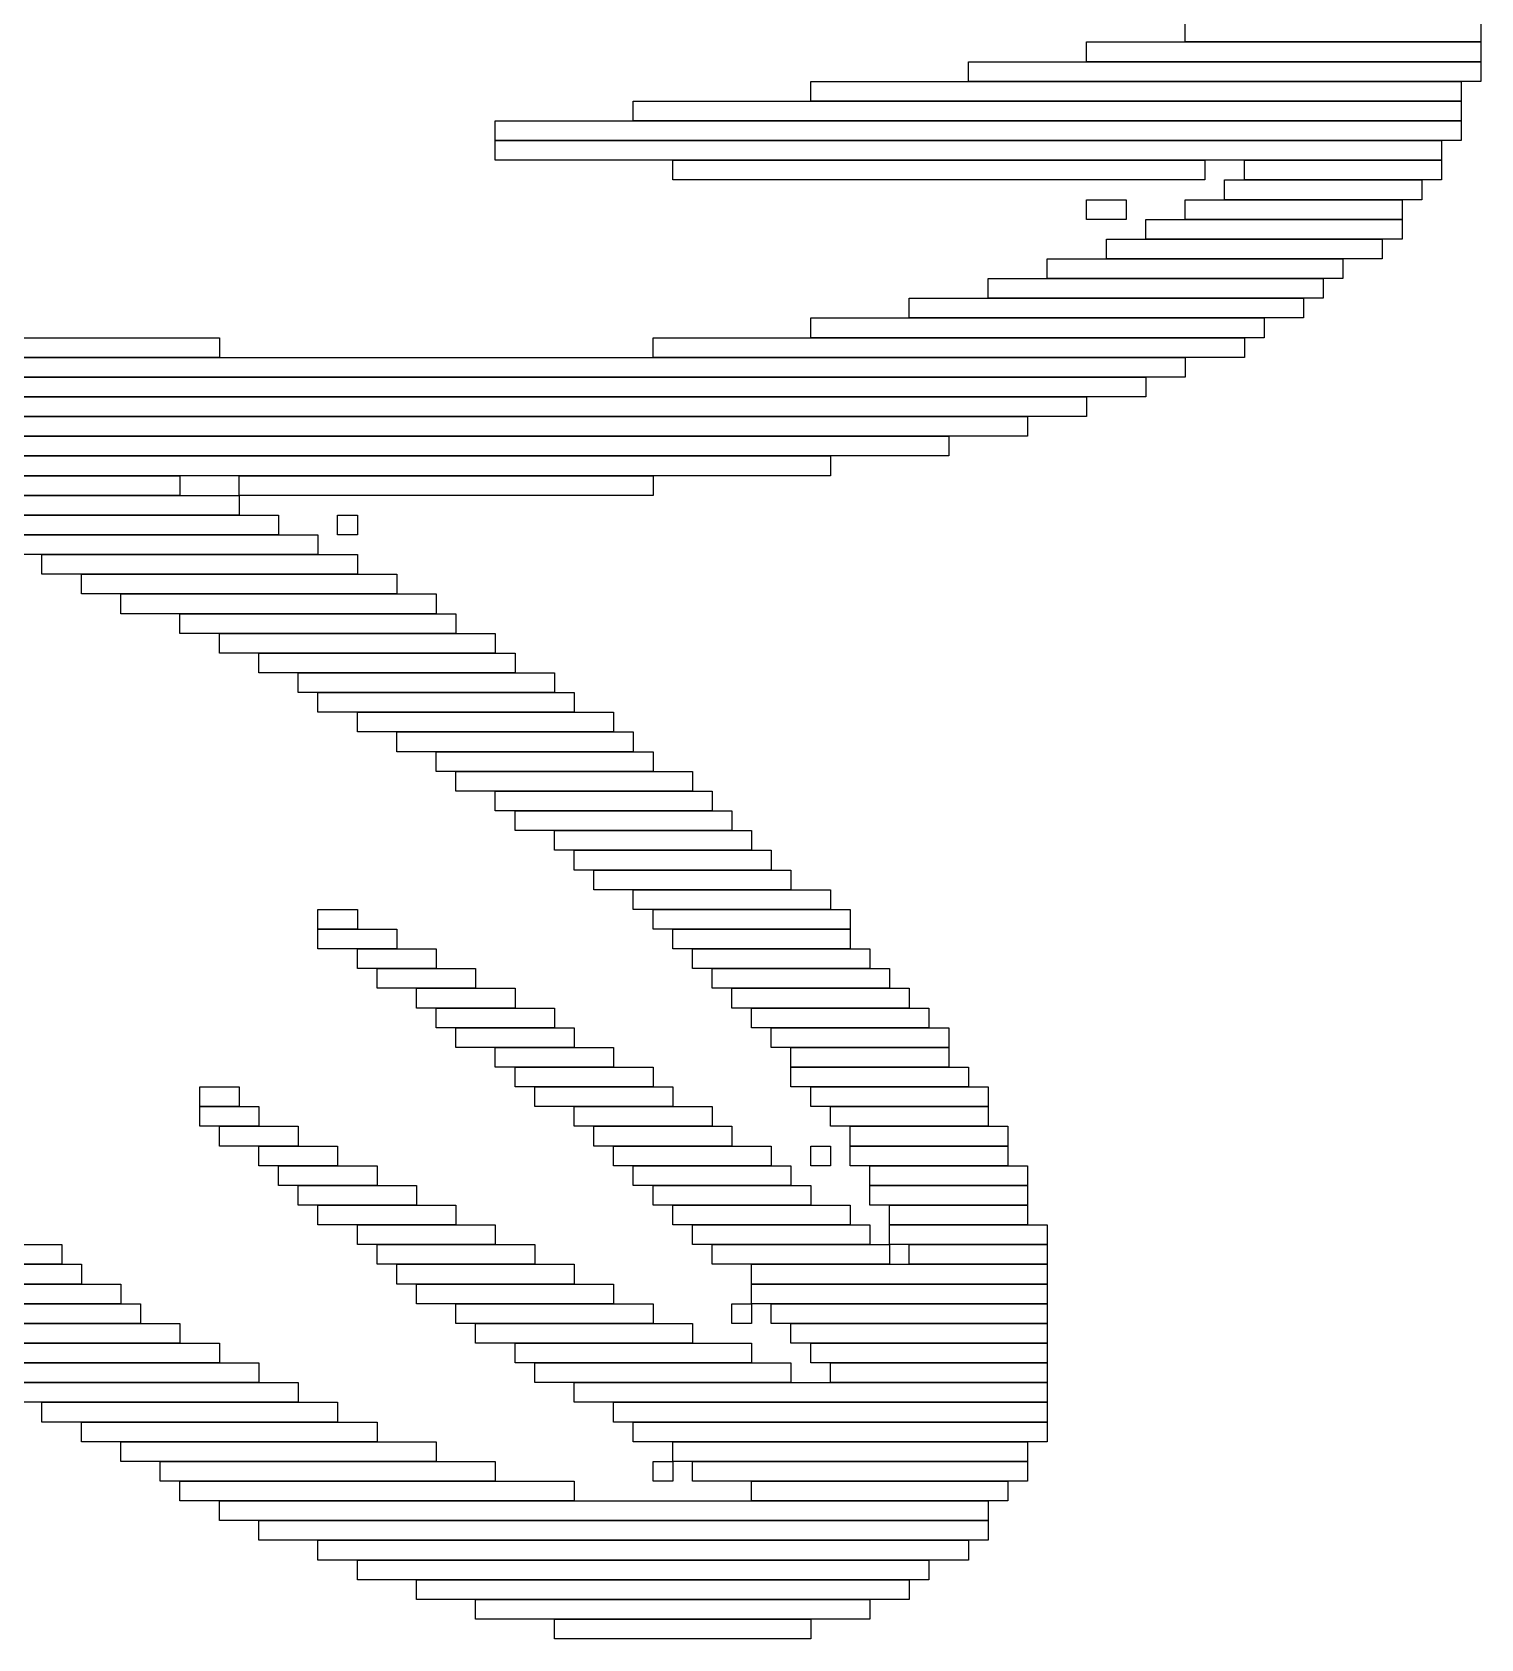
# Model space of a CAD drawing. Extents: x 374 to 650, y 311 to 714.
# Drawn here: x 576.5 to 650, y 508 to 589.5 of the extents above; entities that cross this region are included whole.
import ezdxf

# ---------------------------------------------------------------- set-up
doc = ezdxf.new("R2010")
doc.units = 0

msp = doc.modelspace()

# ---------------------------------------------------------------- linework, layer by layer
for p, q in [((635, 589), (635, 590)), ((650, 590), (650, 589)), ((630, 589), (650, 589)), ((630, 588), (630, 589)), ((650, 589), (635, 589)), ((650, 589), (650, 588)), ((624, 588), (650, 588)), ((624, 587), (624, 588)), ((650, 588), (630, 588)), ((650, 588), (650, 587)), ((616, 587), (649, 587)), ((616, 586), (616, 587)), ((650, 587), (624, 587)), ((649, 587), (649, 586)), ((607, 586), (649, 586)), ((607, 585), (607, 586)), ((649, 586), (616, 586)), ((649, 586), (649, 585)), ((600, 585), (649, 585)), ((600, 584), (600, 585)), ((649, 585), (607, 585)), ((649, 585), (649, 584)), ((649, 584), (600, 584)), ((600, 584), (648, 584)), ((600, 583), (600, 584)), ((648, 584), (648, 583)), ((648, 583), (600, 583)), ((609, 583), (636, 583)), ((609, 582), (609, 583)), ((636, 583), (636, 582)), ((638, 583), (648, 583)), ((638, 582), (638, 583)), ((648, 583), (648, 582)), ((636, 582), (609, 582)), ((637, 582), (647, 582)), ((637, 581), (637, 582)), ((648, 582), (638, 582)), ((647, 582), (647, 581)), ((630, 581), (632, 581)), ((630, 580), (630, 581)), ((632, 581), (632, 580)), ((635, 581), (646, 581)), ((635, 580), (635, 581)), ((647, 581), (637, 581)), ((646, 581), (646, 580)), ((632, 580), (630, 580)), ((633, 580), (646, 580)), ((633, 579), (633, 580)), ((646, 580), (635, 580)), ((646, 580), (646, 579)), ((631, 579), (645, 579)), ((631, 578), (631, 579)), ((646, 579), (633, 579)), ((645, 579), (645, 578)), ((628, 578), (643, 578)), ((628, 577), (628, 578)), ((645, 578), (631, 578)), ((643, 578), (643, 577)), ((625, 577), (642, 577)), ((625, 576), (625, 577)), ((643, 577), (628, 577)), ((642, 577), (642, 576)), ((621, 576), (641, 576)), ((621, 575), (621, 576)), ((642, 576), (625, 576)), ((641, 576), (641, 575)), ((616, 575), (639, 575)), ((616, 574), (616, 575)), ((641, 575), (621, 575)), ((639, 575), (639, 574)), ((542, 574), (586, 574)), ((586, 574), (586, 573)), ((608, 574), (638, 574)), ((608, 573), (608, 574)), ((639, 574), (616, 574)), ((638, 574), (638, 573)), ((586, 573), (542, 573)), ((546, 573), (635, 573)), ((638, 573), (608, 573)), ((635, 573), (635, 572)), ((635, 572), (546, 572)), ((549, 572), (633, 572)), ((633, 572), (633, 571)), ((633, 571), (549, 571)), ((553, 571), (630, 571)), ((630, 571), (630, 570)), ((630, 570), (553, 570)), ((557, 570), (627, 570)), ((627, 570), (627, 569)), ((627, 569), (557, 569)), ((560, 569), (623, 569)), ((623, 569), (623, 568)), ((623, 568), (560, 568)), ((563, 568), (617, 568)), ((617, 568), (617, 567)), ((617, 567), (563, 567)), ((566, 567), (584, 567)), ((584, 567), (584, 566)), ((587, 567), (608, 567)), ((587, 566), (587, 567)), ((608, 567), (608, 566)), ((584, 566), (566, 566)), ((569, 566), (587, 566)), ((608, 566), (587, 566)), ((587, 566), (587, 565)), ((587, 565), (569, 565)), ((572, 565), (589, 565)), ((589, 565), (589, 564)), ((592, 565), (593, 565)), ((592, 564), (592, 565)), ((593, 565), (593, 564)), ((589, 564), (572, 564)), ((574, 564), (591, 564)), ((591, 564), (591, 563)), ((593, 564), (592, 564)), ((591, 563), (574, 563)), ((577, 563), (593, 563)), ((577, 562), (577, 563)), ((593, 563), (593, 562)), ((593, 562), (577, 562)), ((579, 562), (595, 562)), ((579, 561), (579, 562)), ((595, 562), (595, 561)), ((595, 561), (579, 561)), ((581, 561), (597, 561)), ((581, 560), (581, 561)), ((597, 561), (597, 560)), ((597, 560), (581, 560)), ((584, 560), (598, 560)), ((584, 559), (584, 560)), ((598, 560), (598, 559)), ((598, 559), (584, 559)), ((586, 559), (600, 559)), ((586, 558), (586, 559)), ((600, 559), (600, 558)), ((600, 558), (586, 558)), ((588, 558), (601, 558)), ((588, 557), (588, 558)), ((601, 558), (601, 557)), ((601, 557), (588, 557)), ((590, 557), (603, 557)), ((590, 556), (590, 557)), ((603, 557), (603, 556)), ((603, 556), (590, 556)), ((591, 556), (604, 556)), ((591, 555), (591, 556)), ((604, 556), (604, 555)), ((604, 555), (591, 555)), ((593, 555), (606, 555)), ((593, 554), (593, 555)), ((606, 555), (606, 554)), ((606, 554), (593, 554)), ((595, 554), (607, 554)), ((595, 553), (595, 554)), ((607, 554), (607, 553)), ((607, 553), (595, 553)), ((597, 553), (608, 553)), ((597, 552), (597, 553)), ((608, 553), (608, 552)), ((608, 552), (597, 552)), ((598, 552), (610, 552)), ((598, 551), (598, 552)), ((610, 552), (610, 551)), ((610, 551), (598, 551)), ((600, 551), (611, 551)), ((600, 550), (600, 551)), ((611, 551), (611, 550)), ((611, 550), (600, 550)), ((601, 550), (612, 550)), ((601, 549), (601, 550)), ((612, 550), (612, 549)), ((612, 549), (601, 549)), ((603, 549), (613, 549)), ((603, 548), (603, 549)), ((613, 549), (613, 548)), ((613, 548), (603, 548)), ((604, 548), (614, 548)), ((604, 547), (604, 548)), ((614, 548), (614, 547)), ((614, 547), (604, 547)), ((605, 547), (615, 547)), ((605, 546), (605, 547)), ((615, 547), (615, 546)), ((615, 546), (605, 546)), ((607, 546), (617, 546)), ((607, 545), (607, 546)), ((617, 546), (617, 545)), ((591, 545), (593, 545)), ((591, 544), (591, 545)), ((593, 545), (593, 544)), ((617, 545), (607, 545)), ((608, 545), (618, 545)), ((608, 544), (608, 545)), ((618, 545), (618, 544)), ((593, 544), (591, 544)), ((591, 544), (595, 544)), ((591, 543), (591, 544)), ((595, 544), (595, 543)), ((618, 544), (608, 544)), ((609, 544), (618, 544)), ((609, 543), (609, 544)), ((618, 544), (618, 543)), ((595, 543), (591, 543)), ((593, 543), (597, 543)), ((593, 542), (593, 543)), ((597, 543), (597, 542)), ((618, 543), (609, 543)), ((610, 543), (619, 543)), ((610, 542), (610, 543)), ((619, 543), (619, 542)), ((597, 542), (593, 542)), ((594, 542), (599, 542)), ((594, 541), (594, 542)), ((599, 542), (599, 541)), ((619, 542), (610, 542)), ((611, 542), (620, 542)), ((611, 541), (611, 542)), ((620, 542), (620, 541)), ((599, 541), (594, 541)), ((596, 541), (601, 541)), ((596, 540), (596, 541)), ((601, 541), (601, 540)), ((620, 541), (611, 541)), ((612, 541), (621, 541)), ((612, 540), (612, 541)), ((621, 541), (621, 540)), ((601, 540), (596, 540)), ((597, 540), (603, 540)), ((597, 539), (597, 540)), ((603, 540), (603, 539)), ((621, 540), (612, 540)), ((613, 540), (622, 540)), ((613, 539), (613, 540)), ((622, 540), (622, 539)), ((603, 539), (597, 539)), ((598, 539), (604, 539)), ((598, 538), (598, 539)), ((604, 539), (604, 538)), ((622, 539), (613, 539)), ((614, 539), (623, 539)), ((614, 538), (614, 539)), ((623, 539), (623, 538)), ((604, 538), (598, 538)), ((600, 538), (606, 538)), ((600, 537), (600, 538)), ((606, 538), (606, 537)), ((623, 538), (614, 538)), ((615, 538), (623, 538)), ((615, 537), (615, 538)), ((623, 538), (623, 537)), ((606, 537), (600, 537)), ((601, 537), (608, 537)), ((601, 536), (601, 537)), ((608, 537), (608, 536)), ((623, 537), (615, 537)), ((615, 537), (624, 537)), ((615, 536), (615, 537)), ((624, 537), (624, 536)), ((585, 536), (587, 536)), ((585, 535), (585, 536)), ((587, 536), (587, 535)), ((608, 536), (601, 536)), ((602, 536), (609, 536)), ((602, 535), (602, 536)), ((609, 536), (609, 535)), ((624, 536), (615, 536)), ((616, 536), (625, 536)), ((616, 535), (616, 536)), ((625, 536), (625, 535)), ((587, 535), (585, 535)), ((585, 535), (588, 535)), ((585, 534), (585, 535)), ((588, 535), (588, 534)), ((609, 535), (602, 535)), ((604, 535), (611, 535)), ((604, 534), (604, 535)), ((611, 535), (611, 534)), ((625, 535), (616, 535)), ((617, 535), (625, 535)), ((617, 534), (617, 535)), ((625, 535), (625, 534)), ((588, 534), (585, 534)), ((586, 534), (590, 534)), ((586, 533), (586, 534)), ((590, 534), (590, 533)), ((611, 534), (604, 534)), ((605, 534), (612, 534)), ((605, 533), (605, 534)), ((612, 534), (612, 533)), ((625, 534), (617, 534)), ((618, 534), (626, 534)), ((618, 533), (618, 534)), ((626, 534), (626, 533)), ((590, 533), (586, 533)), ((588, 533), (592, 533)), ((588, 532), (588, 533)), ((592, 533), (592, 532)), ((612, 533), (605, 533)), ((606, 533), (614, 533)), ((606, 532), (606, 533)), ((614, 533), (614, 532)), ((616, 533), (617, 533)), ((616, 532), (616, 533)), ((617, 533), (617, 532)), ((626, 533), (618, 533)), ((618, 533), (626, 533)), ((618, 532), (618, 533)), ((626, 533), (626, 532)), ((592, 532), (588, 532)), ((589, 532), (594, 532)), ((589, 531), (589, 532)), ((594, 532), (594, 531)), ((614, 532), (606, 532)), ((607, 532), (615, 532)), ((607, 531), (607, 532)), ((615, 532), (615, 531)), ((617, 532), (616, 532)), ((626, 532), (618, 532)), ((619, 532), (627, 532)), ((619, 531), (619, 532)), ((627, 532), (627, 531)), ((594, 531), (589, 531)), ((590, 531), (596, 531)), ((590, 530), (590, 531)), ((596, 531), (596, 530)), ((615, 531), (607, 531)), ((608, 531), (616, 531)), ((608, 530), (608, 531)), ((616, 531), (616, 530)), ((627, 531), (619, 531)), ((619, 531), (627, 531)), ((619, 530), (619, 531)), ((627, 531), (627, 530)), ((596, 530), (590, 530)), ((591, 530), (598, 530)), ((591, 529), (591, 530)), ((598, 530), (598, 529)), ((616, 530), (608, 530)), ((609, 530), (618, 530)), ((609, 529), (609, 530)), ((618, 530), (618, 529)), ((627, 530), (619, 530)), ((620, 530), (627, 530)), ((620, 529), (620, 530)), ((627, 530), (627, 529)), ((598, 529), (591, 529)), ((593, 529), (600, 529)), ((593, 528), (593, 529)), ((600, 529), (600, 528)), ((618, 529), (609, 529)), ((610, 529), (619, 529)), ((610, 528), (610, 529)), ((619, 529), (619, 528)), ((627, 529), (620, 529)), ((620, 529), (628, 529)), ((620, 528), (620, 529)), ((628, 529), (628, 528)), ((566, 528), (578, 528)), ((578, 528), (578, 527)), ((600, 528), (593, 528)), ((594, 528), (602, 528)), ((594, 527), (594, 528)), ((602, 528), (602, 527)), ((619, 528), (610, 528)), ((611, 528), (620, 528)), ((611, 527), (611, 528)), ((628, 528), (620, 528)), ((620, 528), (620, 527)), ((621, 528), (628, 528)), ((621, 527), (621, 528)), ((628, 528), (628, 527)), ((578, 527), (566, 527)), ((567, 527), (579, 527)), ((579, 527), (579, 526)), ((602, 527), (594, 527)), ((595, 527), (604, 527)), ((595, 526), (595, 527)), ((604, 527), (604, 526)), ((620, 527), (611, 527)), ((613, 527), (628, 527)), ((613, 526), (613, 527)), ((628, 527), (621, 527)), ((628, 527), (628, 526)), ((579, 526), (567, 526)), ((568, 526), (581, 526)), ((581, 526), (581, 525)), ((604, 526), (595, 526)), ((596, 526), (606, 526)), ((596, 525), (596, 526)), ((606, 526), (606, 525)), ((628, 526), (613, 526)), ((613, 526), (628, 526)), ((613, 525), (613, 526)), ((628, 526), (628, 525)), ((581, 525), (568, 525)), ((570, 525), (582, 525)), ((582, 525), (582, 524)), ((606, 525), (596, 525)), ((598, 525), (608, 525)), ((598, 524), (598, 525)), ((608, 525), (608, 524)), ((612, 525), (613, 525)), ((612, 524), (612, 525)), ((628, 525), (613, 525)), ((613, 525), (613, 524)), ((614, 525), (628, 525)), ((614, 524), (614, 525)), ((628, 525), (628, 524)), ((582, 524), (570, 524)), ((571, 524), (584, 524)), ((584, 524), (584, 523)), ((608, 524), (598, 524)), ((599, 524), (610, 524)), ((599, 523), (599, 524)), ((610, 524), (610, 523)), ((613, 524), (612, 524)), ((628, 524), (614, 524)), ((615, 524), (628, 524)), ((615, 523), (615, 524)), ((628, 524), (628, 523)), ((584, 523), (571, 523)), ((573, 523), (586, 523)), ((586, 523), (586, 522)), ((610, 523), (599, 523)), ((601, 523), (613, 523)), ((601, 522), (601, 523)), ((613, 523), (613, 522)), ((628, 523), (615, 523)), ((616, 523), (628, 523)), ((616, 522), (616, 523)), ((628, 523), (628, 522)), ((586, 522), (573, 522)), ((574, 522), (588, 522)), ((588, 522), (588, 521)), ((613, 522), (601, 522)), ((602, 522), (615, 522)), ((602, 521), (602, 522)), ((615, 522), (615, 521)), ((628, 522), (616, 522)), ((617, 522), (628, 522)), ((617, 521), (617, 522)), ((628, 522), (628, 521)), ((588, 521), (574, 521)), ((576, 521), (590, 521)), ((590, 521), (590, 520)), ((615, 521), (602, 521)), ((604, 521), (628, 521)), ((604, 520), (604, 521)), ((628, 521), (617, 521)), ((628, 521), (628, 520)), ((590, 520), (576, 520)), ((577, 520), (592, 520)), ((577, 519), (577, 520)), ((592, 520), (592, 519)), ((628, 520), (604, 520)), ((606, 520), (628, 520)), ((606, 519), (606, 520)), ((628, 520), (628, 519)), ((592, 519), (577, 519)), ((579, 519), (594, 519)), ((579, 518), (579, 519)), ((594, 519), (594, 518)), ((628, 519), (606, 519)), ((607, 519), (628, 519)), ((607, 518), (607, 519)), ((628, 519), (628, 518)), ((594, 518), (579, 518)), ((581, 518), (597, 518)), ((581, 517), (581, 518)), ((597, 518), (597, 517)), ((628, 518), (607, 518)), ((609, 518), (627, 518)), ((609, 517), (609, 518)), ((627, 518), (627, 517)), ((597, 517), (581, 517)), ((583, 517), (600, 517)), ((583, 516), (583, 517)), ((600, 517), (600, 516)), ((608, 517), (609, 517)), ((608, 516), (608, 517)), ((627, 517), (609, 517)), ((609, 517), (609, 516)), ((610, 517), (627, 517)), ((610, 516), (610, 517)), ((627, 517), (627, 516)), ((600, 516), (583, 516)), ((584, 516), (604, 516)), ((584, 515), (584, 516)), ((604, 516), (604, 515)), ((609, 516), (608, 516)), ((627, 516), (610, 516)), ((613, 516), (626, 516)), ((613, 515), (613, 516)), ((626, 516), (626, 515)), ((604, 515), (584, 515)), ((586, 515), (625, 515)), ((586, 514), (586, 515)), ((626, 515), (613, 515)), ((625, 515), (625, 514)), ((625, 514), (586, 514)), ((588, 514), (625, 514)), ((588, 513), (588, 514)), ((625, 514), (625, 513)), ((625, 513), (588, 513)), ((591, 513), (624, 513)), ((591, 512), (591, 513)), ((624, 513), (624, 512)), ((624, 512), (591, 512)), ((593, 512), (622, 512)), ((593, 511), (593, 512)), ((622, 512), (622, 511)), ((622, 511), (593, 511)), ((596, 511), (621, 511)), ((596, 510), (596, 511)), ((621, 511), (621, 510)), ((621, 510), (596, 510)), ((599, 510), (619, 510)), ((599, 509), (599, 510)), ((619, 510), (619, 509)), ((619, 509), (599, 509)), ((603, 509), (616, 509)), ((603, 508), (603, 509)), ((616, 509), (616, 508)), ((616, 508), (603, 508))]:
    msp.add_line(p, q)

doc.saveas('drawing.dxf')
